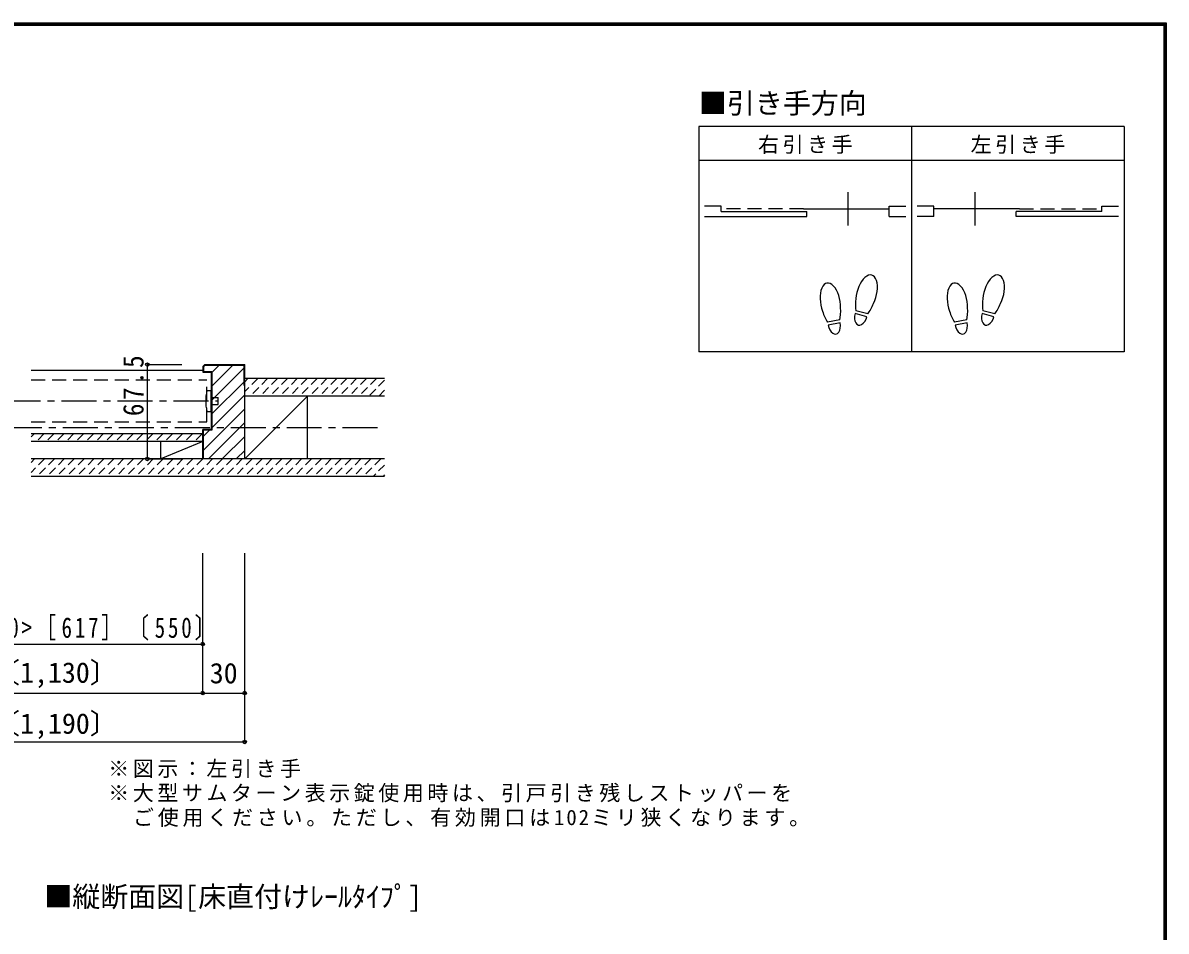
# Model space of a CAD drawing. Units: millimetres at full size, sheet at 1:5; details may follow other scales. Extents: x -973 to 977, y -718 to 696.
# Drawn here: x 159 to 977, y 46 to 696 of the extents above; entities that cross this region are included whole.
import ezdxf
from ezdxf.enums import TextEntityAlignment as Align

# ---------------------------------------------------------------- set-up
doc = ezdxf.new("R2010")
doc.units = ezdxf.units.MM
doc.header["$LTSCALE"] = 5
doc.header["$PDMODE"] = 32
doc.header["$PDSIZE"] = 2.5
for name, pattern in [('CHAIN1', [8, 5, -1, 1, -1]), ('DASHED1', [1.8, 1.2, -0.6]), ('DASHED2', [3, 2, -1])]:
    doc.linetypes.add(name, pattern=pattern)
for name, color, linetype in [('0-1_通り芯', 4, 'CHAIN1'), ('0-2_柱', 3, 'Continuous'), ('0-3_仕上げ', 2, 'Continuous'), ('0-4_枠', 3, 'Continuous'), ('0-6_扉', 6, 'Continuous'), ('0-7_金物', 7, 'Continuous'), ('0-8_戸当り', 3, 'Continuous'), ('0-A_文字', 7, 'Continuous'), ('0-B_寸法', 7, 'Continuous'), ('0-C_ハッチ', 4, 'DASHED1'), ('F-1_枠', 6, 'Continuous')]:
    doc.layers.add(name, color=color, linetype=linetype)
doc.styles.add('ＭＳ ゴシック', font='')
doc.styles.get('ＭＳ ゴシック').set_extended_font_data('MS Gothic')

msp = doc.modelspace()

# ---------------------------------------------------------------- linework, layer by layer
at = {"layer": '0-1_通り芯'}
for p, q in [((-293.113, 425.5), (298.887, 425.5)), ((-412.113, 406.5), (417.887, 406.5))]:
    msp.add_line(p, q, dxfattribs=at)
at = {"layer": '0-2_柱'}
for p, q in [((317.887, 384), (317.887, 429)), ((362.887, 384), (362.887, 429)), ((257.887, 384), (257.887, 396.5))]:
    msp.add_line(p, q, dxfattribs=at)
at = {"layer": '0-2_柱', "color": 7}
for p, q in [((317.887, 384), (362.887, 429)), ((287.887, 396.5), (257.887, 384))]:
    msp.add_line(p, q, dxfattribs=at)
at = {"layer": '0-3_仕上げ'}
for p, q in [((417.887, 441.5), (317.887, 441.5)), ((417.887, 429), (317.887, 429)), ((287.887, 402), (165.137, 402)), ((287.887, 396.5), (165.137, 396.5)), ((417.887, 384), (165.137, 384)), ((417.887, 371.5), (165.137, 371.5))]:
    msp.add_line(p, q, dxfattribs=at)
at = {"layer": '0-4_枠'}
for p, q in [((289.301, 451.5), (287.887, 450.086)), ((288.387, 449.879), (289.508, 451)), ((288.387, 449.879), (288.387, 446.5)), ((289.301, 451.5), (317.887, 451.5)), ((289.508, 451), (317.387, 451)), ((317.387, 436.5), (317.387, 451)), ((317.887, 384), (317.887, 451.5)), ((288.387, 446.5), (294.387, 446.5)), ((293.887, 446), (293.887, 405)), ((294.387, 446.5), (294.387, 404.5)), ((317.387, 436.5), (317.887, 436.5)), ((293.887, 405), (287.887, 405)), ((287.887, 384), (287.887, 405)), ((294.387, 404.5), (288.387, 404.5)), ((288.387, 384), (288.387, 404.5)), ((317.887, 384), (287.887, 384))]:
    msp.add_line(p, q, dxfattribs=at)
at = {"layer": '0-4_枠', "color": 4}
msp.add_line((165.137, 447.5), (287.887, 447.5), dxfattribs=at)
at = {"layer": '0-4_枠'}
msp.add_lwpolyline([(287.887, 450.086), (287.887, 446), (293.887, 446)], dxfattribs=at)
at = {"layer": '0-6_扉', "color": 2, "linetype": 'DASHED2'}
for p, q in [((165.137, 440.5), (290.887, 440.5)), ((290.887, 410.5), (290.887, 440.5)), ((165.137, 410.5), (290.887, 410.5))]:
    msp.add_line(p, q, dxfattribs=at)
at = {"layer": '0-7_金物'}
for p, q in [((290.887, 433), (293.887, 433)), ((293.887, 428), (298.887, 428))]:
    msp.add_line(p, q, dxfattribs=at)
for points in [[(290.887, 418), (293.887, 418), (293.887, 433)], [(293.887, 423), (298.887, 423), (298.887, 428)]]:
    msp.add_lwpolyline(points, dxfattribs=at)
msp.add_arc((321.338, 425.5), 31.361, 166.16368, 193.83629, dxfattribs=at)
at = {"layer": '0-8_戸当り'}
for p, q in [((749.239, 550.854), (749.239, 574.854)), ((840.039, 550.854), (840.039, 574.854)), ((743.264, 483.378), (734.618, 481.853)), ((762.732, 485.706), (754.251, 487.978)), ((763.275, 487.735), (754.795, 490.007)), ((834.064, 483.378), (825.418, 481.853)), ((853.532, 485.706), (845.051, 487.978)), ((854.075, 487.735), (845.595, 490.007)), ((743.629, 481.31), (734.983, 479.785)), ((834.429, 481.31), (825.783, 479.785))]:
    msp.add_line(p, q, dxfattribs=at)
at = {"layer": '0-8_戸当り', "color": 2}
for p, q in [((658.639, 564.654), (646.639, 564.654)), ((658.639, 561.054), (658.639, 564.654)), ((778.639, 557.454), (778.639, 564.654)), ((778.639, 564.654), (790.639, 564.654)), ((810.639, 564.654), (798.639, 564.654)), ((810.639, 557.454), (810.639, 564.654)), ((930.639, 561.054), (930.639, 564.654)), ((930.639, 564.654), (942.639, 564.654)), ((646.639, 557.454), (719.839, 557.454)), ((658.639, 561.054), (719.839, 561.054)), ((717.439, 562.854), (778.639, 562.854)), ((719.839, 557.454), (719.839, 561.054)), ((778.639, 557.454), (790.639, 557.454)), ((810.639, 557.454), (798.639, 557.454)), ((871.839, 562.854), (810.639, 562.854)), ((869.439, 557.454), (869.439, 561.054)), ((930.639, 561.054), (869.439, 561.054)), ((942.639, 557.454), (869.439, 557.454))]:
    msp.add_line(p, q, dxfattribs=at)
at = {"layer": '0-8_戸当り', "color": 2, "linetype": 'DASHED2'}
for p, q in [((717.439, 562.854), (658.639, 562.854)), ((871.839, 562.854), (930.639, 562.854))]:
    msp.add_line(p, q, dxfattribs=at)
at = {"layer": '0-8_戸当り'}
for centre, major_axis, ratio, start_param, end_param in [((762.52, 501.878), (3.644, 13.601), 0.5, 4.3405914, 8.2257792), ((853.32, 501.878), (3.644, 13.601), 0.5, 4.3405914, 8.2257792), ((736.603, 495.877), (-2.445, 13.867), 0.5, 4.3405914, 8.2257792), ((827.403, 495.877), (-2.445, 13.867), 0.5, 4.3405914, 8.2257792), ((762.416, 501.489), (4.416, 16.48), 0.4, 1.8506333, 2.4428768), ((853.216, 501.489), (4.416, 16.48), 0.4, 1.8506333, 2.4428768), ((736.673, 495.481), (-2.963, 16.802), 0.4, 3.8403085, 4.432552), ((762.416, 501.489), (4.416, 16.48), 0.4, 3.8403085, 4.432552), ((827.473, 495.481), (-2.963, 16.802), 0.4, 3.8403085, 4.432552), ((853.216, 501.489), (4.416, 16.48), 0.4, 3.8403085, 4.432552), ((736.673, 495.481), (-2.963, 16.802), 0.4, 1.8506333, 2.4428768), ((758.492, 486.842), (1.894, 7.067), 0.6, 1.5707963, 4.712389), ((827.473, 495.481), (-2.963, 16.802), 0.4, 1.8506333, 2.4428768), ((849.292, 486.842), (1.894, 7.067), 0.6, 1.5707963, 4.712389), ((739.306, 480.548), (-1.27, 7.205), 0.6, 1.5707963, 4.712389), ((830.106, 480.548), (-1.27, 7.205), 0.6, 1.5707963, 4.712389)]:
    msp.add_ellipse(centre, major_axis=major_axis, ratio=ratio, start_param=start_param, end_param=end_param, dxfattribs=at)
at = {"layer": '0-A_文字', "color": 3}
for p, q in [((946.639, 621.667), (642.639, 621.667)), ((642.639, 621.667), (642.639, 460.667)), ((794.639, 621.667), (794.639, 460.667)), ((946.639, 621.667), (946.639, 460.667)), ((642.639, 597.667), (946.639, 597.667)), ((946.639, 460.667), (642.639, 460.667))]:
    msp.add_line(p, q, dxfattribs=at)
at = {"layer": '0-B_寸法', "color": 4}
for p, q in [((248.291, 384), (248.291, 451.5)), ((248.291, 451.5), (272.887, 451.5)), ((248.291, 384), (272.887, 384)), ((287.887, 216.667), (287.887, 316.667)), ((317.887, 181.667), (317.887, 316.667)), ((19.387, 251.667), (287.887, 251.667)), ((-312.113, 216.667), (317.887, 216.667)), ((-312.113, 181.667), (317.887, 181.667))]:
    msp.add_line(p, q, dxfattribs=at)
at = {"layer": '0-B_寸法'}
for p in [(248.291, 451.5), (248.291, 384), (287.887, 251.667), (287.887, 216.667), (317.887, 216.667), (317.887, 181.667)]:
    msp.add_point(p, dxfattribs=at)
at = {"layer": '0-C_ハッチ', "linetype": 'Continuous'}
for p, q in [((289.614, 451), (288.387, 449.772)), ((299.514, 451), (294.387, 445.873)), ((309.413, 451), (294.387, 435.973)), ((317.387, 449.074), (294.387, 426.074)), ((317.387, 439.174), (294.387, 416.174)), ((317.887, 429.775), (294.387, 406.275)), ((317.887, 419.875), (288.387, 390.375)), ((317.887, 409.976), (291.911, 384)), ((292.612, 404.5), (288.387, 400.275)), ((317.887, 400.076), (301.81, 384)), ((317.887, 390.177), (311.71, 384))]:
    msp.add_line(p, q, dxfattribs=at)
at = {"layer": '0-C_ハッチ'}
for p, q in [((320.14, 441.5), (317.887, 439.247)), ((327.211, 441.5), (317.887, 432.176)), ((334.282, 441.5), (321.782, 429)), ((341.353, 441.5), (328.853, 429)), ((348.424, 441.5), (335.924, 429)), ((355.495, 441.5), (342.995, 429)), ((362.566, 441.5), (350.066, 429)), ((369.637, 441.5), (357.137, 429)), ((376.708, 441.5), (364.208, 429)), ((383.78, 441.5), (371.28, 429)), ((390.851, 441.5), (378.351, 429)), ((397.922, 441.5), (385.422, 429)), ((404.993, 441.5), (392.493, 429)), ((412.064, 441.5), (399.564, 429)), ((417.887, 440.252), (406.635, 429)), ((417.887, 433.181), (413.706, 429)), ((167.309, 402), (165.137, 399.828)), ((174.38, 402), (168.88, 396.5)), ((181.451, 402), (175.951, 396.5)), ((188.522, 402), (183.022, 396.5)), ((195.593, 402), (190.093, 396.5)), ((202.664, 402), (197.164, 396.5)), ((209.735, 402), (204.235, 396.5)), ((216.806, 402), (211.306, 396.5)), ((223.877, 402), (218.377, 396.5)), ((230.948, 402), (225.448, 396.5)), ((238.019, 402), (232.519, 396.5)), ((245.09, 402), (239.59, 396.5)), ((252.161, 402), (246.661, 396.5)), ((259.232, 402), (253.732, 396.5)), ((266.304, 402), (260.804, 396.5)), ((273.375, 402), (267.875, 396.5)), ((280.446, 402), (274.946, 396.5)), ((287.517, 402), (282.017, 396.5)), ((167.672, 384), (165.137, 381.465)), ((174.743, 384), (165.137, 374.394)), ((181.814, 384), (169.314, 371.5)), ((188.885, 384), (176.385, 371.5)), ((195.956, 384), (183.456, 371.5)), ((203.027, 384), (190.527, 371.5)), ((210.098, 384), (197.598, 371.5)), ((217.169, 384), (204.669, 371.5)), ((224.24, 384), (211.74, 371.5)), ((231.311, 384), (218.811, 371.5)), ((238.382, 384), (225.882, 371.5)), ((245.453, 384), (232.953, 371.5)), ((252.524, 384), (240.024, 371.5)), ((259.595, 384), (247.095, 371.5)), ((266.666, 384), (254.166, 371.5)), ((273.738, 384), (261.238, 371.5)), ((280.809, 384), (268.309, 371.5)), ((287.88, 384), (275.38, 371.5)), ((294.951, 384), (282.451, 371.5)), ((302.022, 384), (289.522, 371.5)), ((309.093, 384), (296.593, 371.5)), ((316.164, 384), (303.664, 371.5)), ((323.235, 384), (310.735, 371.5)), ((330.306, 384), (317.806, 371.5)), ((337.377, 384), (324.877, 371.5)), ((344.448, 384), (331.948, 371.5)), ((351.519, 384), (339.019, 371.5)), ((358.59, 384), (346.09, 371.5)), ((365.661, 384), (353.161, 371.5)), ((372.732, 384), (360.232, 371.5)), ((379.804, 384), (367.304, 371.5)), ((386.875, 384), (374.375, 371.5)), ((393.946, 384), (381.446, 371.5)), ((401.017, 384), (388.517, 371.5)), ((408.088, 384), (395.588, 371.5)), ((415.159, 384), (402.659, 371.5)), ((417.887, 379.657), (409.73, 371.5)), ((417.887, 372.586), (416.801, 371.5))]:
    msp.add_line(p, q, dxfattribs=at)
at = {"layer": 'F-1_枠'}
for p, q in [((-973.347, 695.833), (976.653, 695.833)), ((-973.347, 695), (976.653, 695)), ((974.986, 695.833), (974.986, -700.833)), ((975.82, 695.833), (975.82, -700.833)), ((976.653, 695.833), (976.653, -700.833)), ((-973.347, 694.167), (976.653, 694.167))]:
    msp.add_line(p, q, dxfattribs=at)

# ---------------------------------------------------------------- texts
at = {"layer": '0-A_文字', "style": 'ＭＳ ゴシック'}
for s, p in [('■引き手方向', (642.639, 626.667)), ('■縦断面図[床直付けﾚｰﾙﾀｲﾌﾟ]', (174.625, 59.319))]:
    msp.add_text(s, height=14.66, dxfattribs=at).set_placement(p, align=Align.BOTTOM_LEFT)
at = {"layer": '0-A_文字', "char_height": 11, "attachment_point": 7, "style": 'ＭＳ ゴシック'}
for s, insert in [('\\T1.17;右引き手', (684.889, 602.167)), ('\\T1.17;左引き手', (836.889, 602.167)), ('\\T1.17;※図示：左引き手', (220.295, 155.936)), ('\\T1.17;※大型サムターン表示錠使用時は、引戸引き残しストッパーを', (220.295, 138.436)), ('\\T1.18;\u3000ご使用ください。ただし、有効開口は102ミリ狭くなります。', (220.295, 120.936))]:
    msp.add_mtext(s, dxfattribs=dict(at, insert=insert))
at = {"layer": '0-B_寸法', "style": 'ＭＳ ゴシック'}
for s, p in [('枠内＝1,764（1,584）<1,390>［1,264］〔1,130〕', (-222.113, 219.577)), ('30', (292.887, 219.167)), ('枠外＝1,824（1,644）<1,450>［1,324］〔1,190〕', (-222.113, 183.124))]:
    msp.add_text(s, height=14.66, dxfattribs=at).set_placement(p, align=Align.BOTTOM_LEFT)
at = {"layer": '0-B_寸法', "insert": (245.791, 414.656), "char_height": 14.66, "attachment_point": 7, "rotation": 90, "style": 'ＭＳ ゴシック'}
msp.add_mtext('\\T1.28;\\W0.9;67.5', dxfattribs=at)
at = {"layer": '0-B_寸法', "insert": (25.303, 254.167), "char_height": 14.66, "attachment_point": 7, "style": 'ＭＳ ゴシック'}
msp.add_mtext('\\T1.27;\\W0.75;867（777）<680>［617］〔550〕', dxfattribs=at)

doc.saveas('drawing.dxf')
